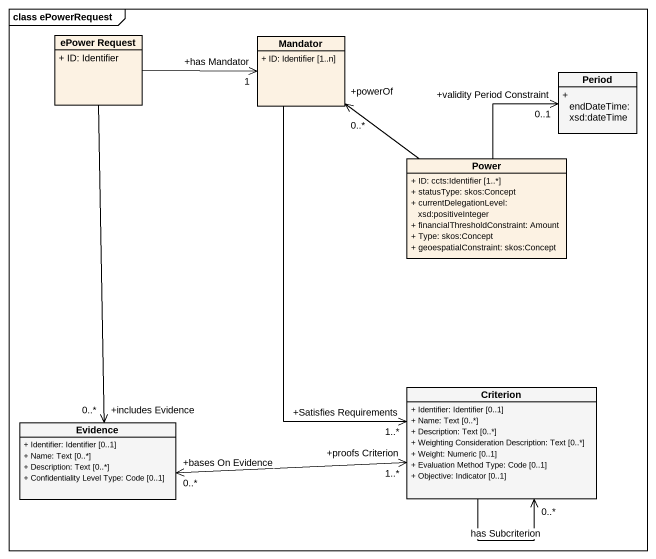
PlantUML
@startuml
mainframe class ePowerRequest
hide circle
hide empty members
skinparam classAttributeIconSize 0
class "ePower Request" as ePower_Request {
  + ID: Identifier
}
class Mandator {
  + ID: Identifier [1..n]
}
class Period #F5F5F5 {
  + endDateTime: xsd:dateTime
}
class Power {
  + ID: ccts:Identifier [1..*]
  + statusType: skos:Concept
  + currentDelegationLevel: xsd:positiveInteger
  + financialThresholdConstraint: Amount
  + Type: skos:Concept
  + geoespatialConstraint: skos:Concept
}
class Criterion #F5F5F5 {
  + Identifier: Identifier [0..1]
  + Name: Text [0..*]
  + Description: Text [0..*]
  + Weighting Consideration Description: Text [0..*]
  + Weight: Numeric [0..1]
  + Evaluation Method Type: Code [0..1]
  + Objective: Indicator [0..1]
}
class Evidence #F5F5F5 {
  + Identifier: Identifier [0..1]
  + Name: Text [0..*]
  + Description: Text [0..*]
  + Confidentiality Level Type: Code [0..1]
}
ePower_Request -right-> "+has Mandator\n1" Mandator
ePower_Request --> "+includes Evidence\n0..*" Evidence
Mandator --> "+Satisfies Requirements\n1..*" Criterion
Power -up-> "+powerOf\n0..*" Mandator
Power -up-> "+validity Period Constraint\n0..1" Period
Criterion --> "0..*" Criterion : has Subcriterion
Criterion "+proofs Criterion\n1..*" <-left-> "+bases On Evidence\n0..*" Evidence
@enduml
